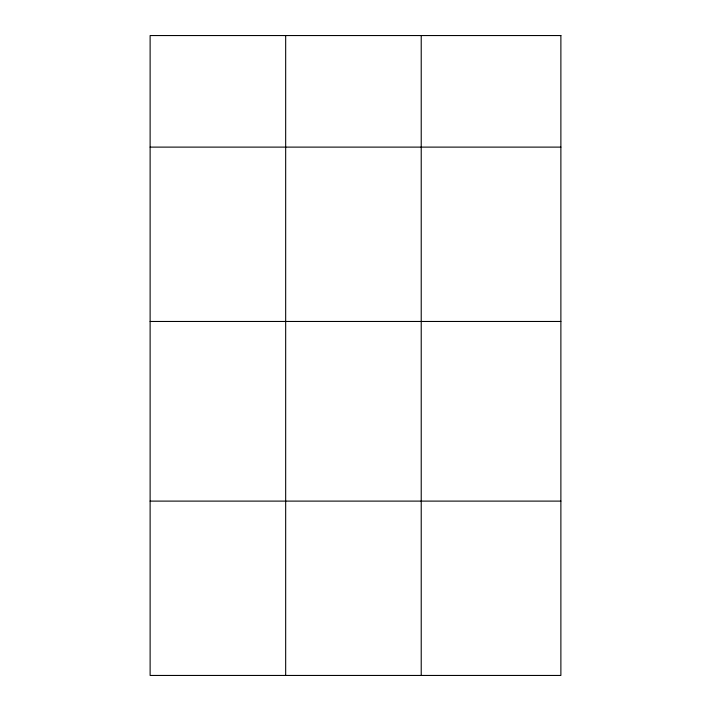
<?xml version="1.0" encoding="UTF-8"?>
<svg xmlns="http://www.w3.org/2000/svg" width="711" height="711" viewBox="0 0 711 711"><rect width="100%" height="100%" fill="white"/><g stroke="black" fill="none" stroke-linecap="round" stroke-linejoin="round"><path stroke-width="1.07" d="M150.119 147.115L560.881 147.115M150.119 321.47L560.881 321.47M150.119 501.104L560.881 501.104M421.223 35.55L421.223 675.45M285.671 35.55L285.671 675.45M560.881 35.55L150.119 35.55L150.119 675.45L560.881 675.45L560.881 35.55"/></g></svg>
